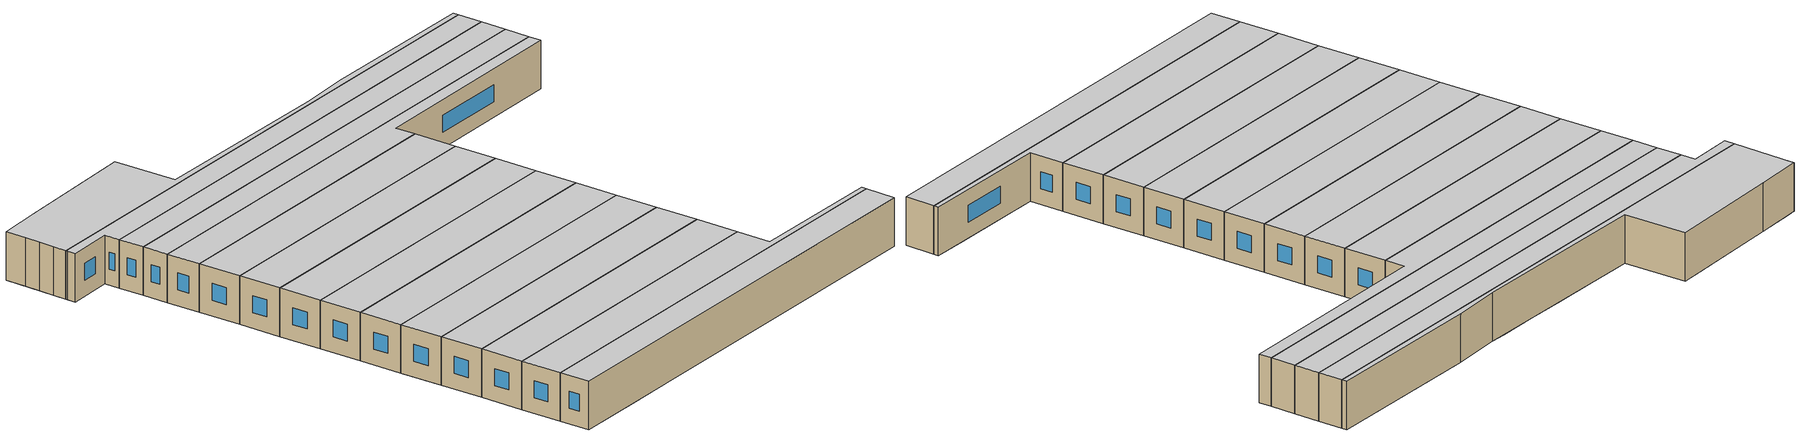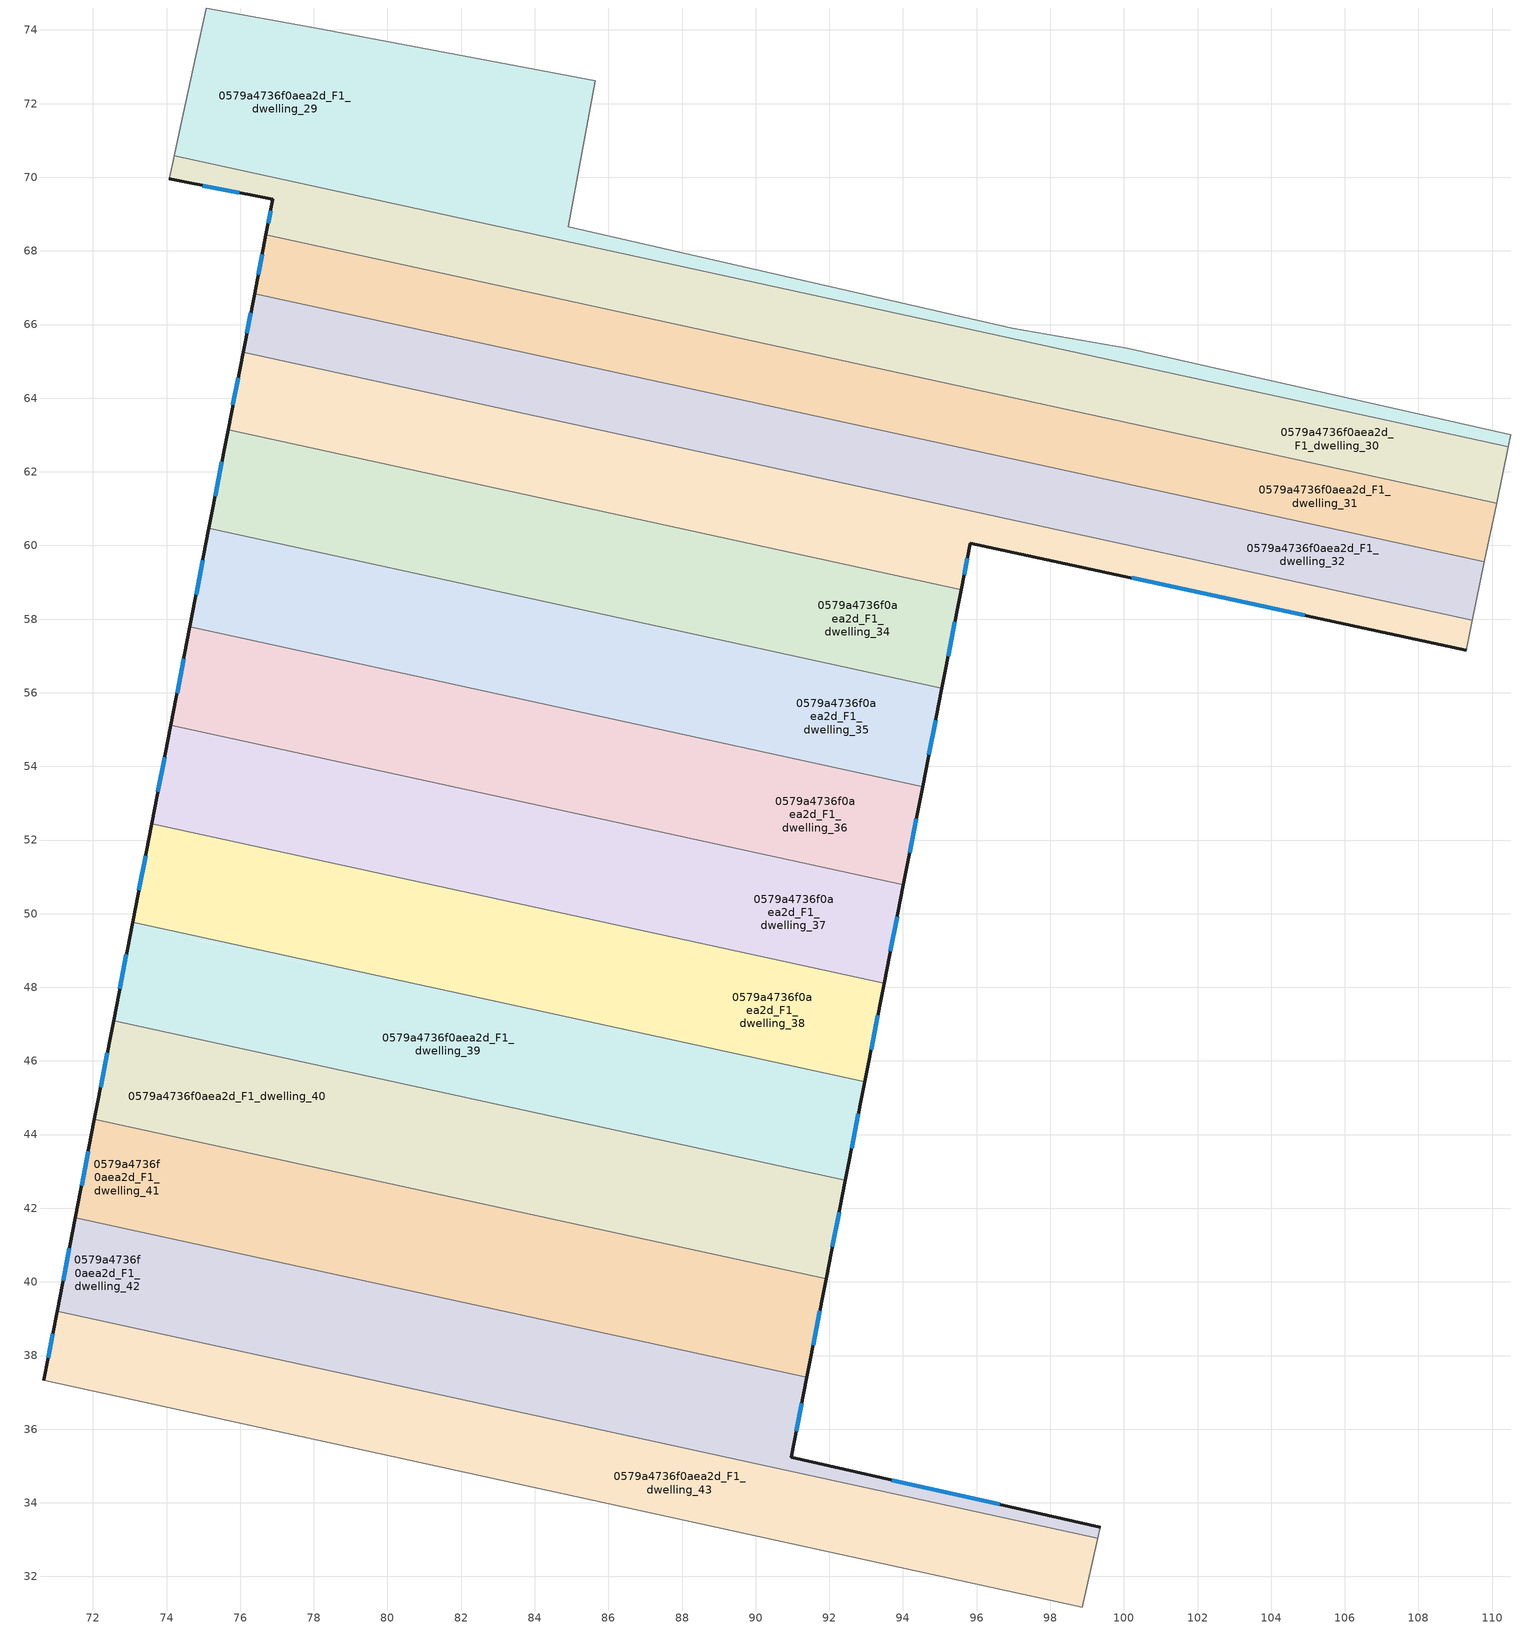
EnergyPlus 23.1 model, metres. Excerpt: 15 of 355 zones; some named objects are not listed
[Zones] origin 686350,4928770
0579a4736f0aea2d_F1_dwelling_29
 floor to 0579a4736f0aea2d_F0_dwelling_9 (EU_floor_Construction): 79.82,73.72 78.91,69.56 74.64,70.49 75.52,74.52 78.08,74.04 z3
 floor to 0579a4736f0aea2d_F0_dwelling_6 (EU_floor_Construction): 85.65,72.62 84.92,68.66 85.61,68.5 85.53,68.11 83.25,68.61 84.18,72.9 z3
 floor to 0579a4736f0aea2d_F0_dwelling_10 (EU_floor_Construction): 75.52,74.52 74.64,70.49 74.21,70.58 75.08,74.6 z3
 floor to 0579a4736f0aea2d_F0_dwelling_4 (EU_floor_Construction): 90.75,67.32 90.67,66.99 88.1,67.55 88.18,67.91 z3
 floor to 0579a4736f0aea2d_F0_dwelling_7 (EU_floor_Construction): 84.18,72.9 83.25,68.61 81.08,69.08 82,73.31 z3
 floor to 0579a4736f0aea2d_F0_dwelling_1 (EU_floor_Construction): 101.55,65.03 101.46,64.64 95.84,65.86 95.9,66.14 96.97,65.89 100.09,65.36 z3
 floor adiabatic (EU_floor_Construction): 82,73.31 81.08,69.08 78.91,69.56 79.82,73.72 z3
 floor to 0579a4736f0aea2d_F0_dwelling_0 (EU_floor_Construction): 110.51,63 110.44,62.68 101.46,64.64 101.55,65.03 z3
 floor to 0579a4736f0aea2d_F0_dwelling_5 (EU_floor_Construction): 88.18,67.91 88.1,67.55 85.53,68.11 85.61,68.5 z3
 floor to 0579a4736f0aea2d_F0_dwelling_3 (EU_floor_Construction): 93.32,66.73 93.25,66.43 90.67,66.99 90.75,67.32 z3
 floor to 0579a4736f0aea2d_F0_dwelling_2 (EU_floor_Construction): 95.9,66.14 95.84,65.86 93.25,66.43 93.32,66.73 z3
 wall adiabatic (EU_wall_Construction): 110.44,62.68 110.51,63 100.09,65.36 96.97,65.89 84.92,68.66 85.65,72.62 78.08,74.04 75.08,74.6 z3:6
 wall to 0579a4736f0aea2d_F1_dwelling_30 (EU_wall_Construction): 74.21,70.58 110.44,62.68 z3:6
 wall to 0579a4736f0aea2d_F1_dwelling_3 (EU_wall_Construction): 75.08,74.6 74.8,73.28 z3:6
 wall to 0579a4736f0aea2d_F1_dwelling_6 (EU_wall_Construction): 74.39,71.42 74.21,70.58 z3:6
 wall to 0579a4736f0aea2d_F1_dwelling_5 (EU_wall_Construction): 74.59,72.35 74.39,71.42 z3:6
 wall to 0579a4736f0aea2d_F1_dwelling_4 (EU_wall_Construction): 74.8,73.28 74.59,72.35 z3:6
 ceiling to 0579a4736f0aea2d_F2_dwelling_29 (EU_floor_Construction): 110.44,62.68 110.51,63 100.09,65.36 96.97,65.89 84.92,68.66 85.65,72.62 78.08,74.04 75.08,74.6 74.21,70.58 z6
0579a4736f0aea2d_F1_dwelling_30
 floor to 0579a4736f0aea2d_F0_dwelling_4 (EU_floor_Construction): 90.67,66.99 90.34,65.46 87.76,66.02 88.1,67.55 z3
 floor to 0579a4736f0aea2d_F0_dwelling_1 (EU_floor_Construction): 101.46,64.64 101.13,63.1 95.5,64.33 95.84,65.86 z3
 floor to 0579a4736f0aea2d_F0_dwelling_0 (EU_floor_Construction): 110.44,62.68 110.12,61.14 101.13,63.1 101.46,64.64 z3
 floor to 0579a4736f0aea2d_F0_dwelling_9 (EU_floor_Construction): 78.91,69.56 78.58,68.02 76.7,68.43 76.89,69.41 74.5,69.87 74.64,70.49 z3
 floor to 0579a4736f0aea2d_F0_dwelling_3 (EU_floor_Construction): 93.25,66.43 92.92,64.89 90.34,65.46 90.67,66.99 z3
 floor to 0579a4736f0aea2d_F0_dwelling_10 (EU_floor_Construction): 74.64,70.49 74.5,69.87 74.07,69.95 74.21,70.58 z3
 floor to 0579a4736f0aea2d_F0_dwelling_2 (EU_floor_Construction): 95.84,65.86 95.5,64.33 92.92,64.89 93.25,66.43 z3
 floor to 0579a4736f0aea2d_F0_dwelling_5 (EU_floor_Construction): 88.1,67.55 87.76,66.02 85.19,66.58 85.53,68.11 z3
 floor to 0579a4736f0aea2d_F0_dwelling_6 (EU_floor_Construction): 85.53,68.11 85.19,66.58 82.91,67.08 83.25,68.61 z3
 floor adiabatic (EU_floor_Construction): 83.25,68.61 82.91,67.08 78.58,68.02 78.91,69.56 z3
 wall outside (EU_wall_Construction): 74.07,69.95 76.89,69.41 76.7,68.43 z3:6
 wall adiabatic (EU_wall_Construction): 110.12,61.14 110.44,62.68 z3:6
 wall to 0579a4736f0aea2d_F1_dwelling_31 (EU_wall_Construction): 76.7,68.43 110.12,61.14 z3:6
 wall to 0579a4736f0aea2d_F1_dwelling_7 (EU_wall_Construction): 74.18,70.45 74.07,69.95 z3:6
 wall to 0579a4736f0aea2d_F1_dwelling_6 (EU_wall_Construction): 74.21,70.58 74.18,70.45 z3:6
 window (EU_Window_Construction): 74.99,69.78 75.97,69.58 / 76.82,69.09 76.76,68.75 z3.98:5.02
 ceiling to 0579a4736f0aea2d_F2_dwelling_30 (EU_floor_Construction): 110.12,61.14 110.44,62.68 74.21,70.58 74.07,69.95 76.89,69.41 76.7,68.43 z6
0579a4736f0aea2d_F1_dwelling_31
 floor to 0579a4736f0aea2d_F0_dwelling_1 (EU_floor_Construction): 101.13,63.1 100.78,61.52 95.16,62.75 95.5,64.33 z3
 floor to 0579a4736f0aea2d_F0_dwelling_0 (EU_floor_Construction): 110.12,61.14 109.79,59.55 100.78,61.52 101.13,63.1 z3
 floor to 0579a4736f0aea2d_F0_dwelling_2 (EU_floor_Construction): 95.5,64.33 95.16,62.75 92.57,63.31 92.92,64.89 z3
 floor to 0579a4736f0aea2d_F0_dwelling_3 (EU_floor_Construction): 92.92,64.89 92.57,63.31 89.99,63.87 90.34,65.46 z3
 floor to 0579a4736f0aea2d_F0_dwelling_5 (EU_floor_Construction): 87.76,66.02 87.42,64.43 84.85,65 85.19,66.58 z3
 floor to 0579a4736f0aea2d_F0_dwelling_9 (EU_floor_Construction): 78.58,68.02 78.23,66.44 76.39,66.84 76.7,68.43 z3
 floor to 0579a4736f0aea2d_F0_dwelling_6 (EU_floor_Construction): 85.19,66.58 84.85,65 82.57,65.49 82.91,67.08 z3
 floor to 0579a4736f0aea2d_F0_dwelling_4 (EU_floor_Construction): 90.34,65.46 89.99,63.87 87.42,64.43 87.76,66.02 z3
 floor to 0579a4736f0aea2d_F0_dwelling_8 (EU_floor_Construction): 80.75,67.55 80.4,65.97 78.23,66.44 78.58,68.02 z3
 floor to 0579a4736f0aea2d_F0_dwelling_7 (EU_floor_Construction): 82.91,67.08 82.57,65.49 80.4,65.97 80.75,67.55 z3
 wall outside (EU_wall_Construction): 76.7,68.43 76.39,66.84 z3:6
 wall adiabatic (EU_wall_Construction): 109.79,59.55 110.12,61.14 z3:6
 wall to 0579a4736f0aea2d_F1_dwelling_32 (EU_wall_Construction): 76.39,66.84 109.79,59.55 z3:6
 window (EU_Window_Construction): 76.6,67.92 76.49,67.36 z3.98:5.02
 ceiling to 0579a4736f0aea2d_F2_dwelling_31 (EU_floor_Construction): 109.79,59.55 110.12,61.14 76.7,68.43 76.39,66.84 z6
0579a4736f0aea2d_F1_dwelling_32
 floor to 0579a4736f0aea2d_F0_dwelling_0 (EU_floor_Construction): 109.79,59.55 109.46,57.97 100.44,59.94 100.78,61.52 z3
 floor to 0579a4736f0aea2d_F0_dwelling_1 (EU_floor_Construction): 100.78,61.52 100.44,59.94 94.81,61.16 95.16,62.75 z3
 floor to 0579a4736f0aea2d_F0_dwelling_5 (EU_floor_Construction): 87.42,64.43 87.07,62.85 84.5,63.41 84.85,65 z3
 floor to 0579a4736f0aea2d_F0_dwelling_6 (EU_floor_Construction): 84.85,65 84.5,63.41 82.22,63.91 82.57,65.49 z3
 floor to 0579a4736f0aea2d_F0_dwelling_4 (EU_floor_Construction): 89.99,63.87 89.65,62.29 87.07,62.85 87.42,64.43 z3
 floor to 0579a4736f0aea2d_F0_dwelling_9 (EU_floor_Construction): 78.23,66.44 77.89,64.85 76.08,65.25 76.39,66.84 z3
 floor adiabatic (EU_floor_Construction): 82.57,65.49 82.22,63.91 77.89,64.85 78.23,66.44 z3
 floor to 0579a4736f0aea2d_F0_dwelling_3 (EU_floor_Construction): 92.57,63.31 92.23,61.73 89.65,62.29 89.99,63.87 z3
 floor to 0579a4736f0aea2d_F0_dwelling_2 (EU_floor_Construction): 95.16,62.75 94.81,61.16 92.23,61.73 92.57,63.31 z3
 wall outside (EU_wall_Construction): 76.39,66.84 76.08,65.25 z3:6
 wall adiabatic (EU_wall_Construction): 109.46,57.97 109.79,59.55 z3:6
 wall to 0579a4736f0aea2d_F1_dwelling_33 (EU_wall_Construction): 76.08,65.25 109.46,57.97 z3:6
 window (EU_Window_Construction): 76.29,66.32 76.18,65.77 z3.98:5.02
 ceiling to 0579a4736f0aea2d_F2_dwelling_32 (EU_floor_Construction): 109.46,57.97 109.79,59.55 76.39,66.84 76.08,65.25 z6
0579a4736f0aea2d_F1_dwelling_33
 floor to 0579a4736f0aea2d_F0_dwelling_5 (EU_floor_Construction): 87.07,62.85 86.61,60.75 84.04,61.31 84.5,63.41 z3
 floor to 0579a4736f0aea2d_F0_dwelling_8 (EU_floor_Construction): 80.06,64.38 79.6,62.28 77.43,62.75 77.89,64.85 z3
 floor to 0579a4736f0aea2d_F0_dwelling_6 (EU_floor_Construction): 84.5,63.41 84.04,61.31 81.76,61.81 82.22,63.91 z3
 floor to 0579a4736f0aea2d_F0_dwelling_9 (EU_floor_Construction): 77.89,64.85 77.43,62.75 75.67,63.14 76.08,65.25 z3
 floor to 0579a4736f0aea2d_F0_dwelling_4 (EU_floor_Construction): 89.65,62.29 89.19,60.19 86.61,60.75 87.07,62.85 z3
 floor to 0579a4736f0aea2d_F0_dwelling_1 (EU_floor_Construction): 100.44,59.94 100.26,59.11 95.83,60.07 95.58,58.79 94.35,59.06 94.81,61.16 z3
 floor adiabatic (EU_floor_Construction): 109.46,57.97 109.3,57.16 100.26,59.11 100.44,59.94 z3; 82.22,63.91 81.76,61.81 79.6,62.28 80.06,64.38 z3
 floor to 0579a4736f0aea2d_F0_dwelling_3 (EU_floor_Construction): 92.23,61.73 91.77,59.62 89.19,60.19 89.65,62.29 z3
 floor to 0579a4736f0aea2d_F0_dwelling_2 (EU_floor_Construction): 94.81,61.16 94.35,59.06 91.77,59.62 92.23,61.73 z3
 wall outside (EU_wall_Construction): 76.08,65.25 75.67,63.14 / 95.58,58.79 95.83,60.07 109.3,57.16 z3:6
 wall to 0579a4736f0aea2d_F1_dwelling_34 (EU_wall_Construction): 75.67,63.14 95.58,58.79 z3:6
 wall adiabatic (EU_wall_Construction): 109.3,57.16 109.46,57.97 z3:6
 window (EU_Window_Construction): 75.95,64.56 75.8,63.82 / 100.21,59.12 104.92,58.1 / 95.66,59.21 95.75,59.65 z3.98:5.02
 ceiling to 0579a4736f0aea2d_F2_dwelling_33 (EU_floor_Construction): 109.3,57.16 109.46,57.97 76.08,65.25 75.67,63.14 95.58,58.79 95.83,60.07 z6
0579a4736f0aea2d_F1_dwelling_34
 floor adiabatic (EU_floor_Construction): 84.04,61.31 83.46,58.65 81.18,59.15 81.76,61.81 z3
 floor to 0579a4736f0aea2d_F0_dwelling_9 (EU_floor_Construction): 77.43,62.75 76.85,60.09 75.15,60.46 75.67,63.14 z3
 floor to 0579a4736f0aea2d_F0_dwelling_2 (EU_floor_Construction): 94.35,59.06 93.77,56.4 91.19,56.97 91.77,59.62 z3
 floor to 0579a4736f0aea2d_F0_dwelling_8 (EU_floor_Construction): 79.6,62.28 79.02,59.62 76.85,60.09 77.43,62.75 z3
 floor to 0579a4736f0aea2d_F0_dwelling_5 (EU_floor_Construction): 86.61,60.75 86.03,58.09 83.46,58.65 84.04,61.31 z3
 floor to 0579a4736f0aea2d_F0_dwelling_1 (EU_floor_Construction): 95.58,58.79 95.05,56.12 93.77,56.4 94.35,59.06 z3
 floor to 0579a4736f0aea2d_F0_dwelling_7 (EU_floor_Construction): 81.76,61.81 81.18,59.15 79.02,59.62 79.6,62.28 z3
 floor to 0579a4736f0aea2d_F0_dwelling_4 (EU_floor_Construction): 89.19,60.19 88.61,57.53 86.03,58.09 86.61,60.75 z3
 floor to 0579a4736f0aea2d_F0_dwelling_3 (EU_floor_Construction): 91.77,59.62 91.19,56.97 88.61,57.53 89.19,60.19 z3
 wall outside (EU_wall_Construction): 95.05,56.12 95.58,58.79 / 75.67,63.14 75.15,60.46 z3:6
 wall to 0579a4736f0aea2d_F1_dwelling_35 (EU_wall_Construction): 75.15,60.46 95.05,56.12 z3:6
 window (EU_Window_Construction): 95.22,56.99 95.41,57.93 / 75.5,62.27 75.32,61.33 z3.98:5.02
 ceiling to 0579a4736f0aea2d_F2_dwelling_34 (EU_floor_Construction): 95.05,56.12 95.58,58.79 75.67,63.14 75.15,60.46 z6
0579a4736f0aea2d_F1_dwelling_35
 floor to 0579a4736f0aea2d_F0_dwelling_8 (EU_floor_Construction): 79.02,59.62 78.44,56.96 76.27,57.44 76.85,60.09 z3
 floor to 0579a4736f0aea2d_F0_dwelling_5 (EU_floor_Construction): 86.03,58.09 85.45,55.43 82.88,55.99 83.46,58.65 z3
 floor to 0579a4736f0aea2d_F0_dwelling_9 (EU_floor_Construction): 76.85,60.09 76.27,57.44 74.63,57.79 75.15,60.46 z3
 floor to 0579a4736f0aea2d_F0_dwelling_4 (EU_floor_Construction): 88.61,57.53 88.03,54.87 85.45,55.43 86.03,58.09 z3
 floor to 0579a4736f0aea2d_F0_dwelling_7 (EU_floor_Construction): 81.18,59.15 80.6,56.49 78.44,56.96 79.02,59.62 z3
 floor to 0579a4736f0aea2d_F0_dwelling_3 (EU_floor_Construction): 91.19,56.97 90.61,54.31 88.03,54.87 88.61,57.53 z3
 floor to 0579a4736f0aea2d_F0_dwelling_6 (EU_floor_Construction): 83.46,58.65 82.88,55.99 80.6,56.49 81.18,59.15 z3
 floor to 0579a4736f0aea2d_F0_dwelling_2 (EU_floor_Construction): 93.77,56.4 93.19,53.74 90.61,54.31 91.19,56.97 z3
 floor to 0579a4736f0aea2d_F0_dwelling_1 (EU_floor_Construction): 95.05,56.12 94.53,53.45 93.19,53.74 93.77,56.4 z3
 wall outside (EU_wall_Construction): 94.53,53.45 95.05,56.12 / 75.15,60.46 74.63,57.79 z3:6
 wall to 0579a4736f0aea2d_F1_dwelling_36 (EU_wall_Construction): 74.63,57.79 94.53,53.45 z3:6
 window (EU_Window_Construction): 94.7,54.32 94.88,55.25 / 74.98,59.6 74.8,58.66 z3.98:5.02
 ceiling to 0579a4736f0aea2d_F2_dwelling_35 (EU_floor_Construction): 94.53,53.45 95.05,56.12 75.15,60.46 74.63,57.79 z6
0579a4736f0aea2d_F1_dwelling_36
 floor to 0579a4736f0aea2d_F0_dwelling_7 (EU_floor_Construction): 80.6,56.49 80.02,53.83 77.86,54.3 78.44,56.96 z3
 floor to 0579a4736f0aea2d_F0_dwelling_4 (EU_floor_Construction): 88.03,54.87 87.45,52.21 84.87,52.77 85.45,55.43 z3
 floor to 0579a4736f0aea2d_F0_dwelling_8 (EU_floor_Construction): 78.44,56.96 77.86,54.3 75.69,54.78 76.27,57.44 z3
 floor to 0579a4736f0aea2d_F0_dwelling_5 (EU_floor_Construction): 85.45,55.43 84.87,52.77 82.3,53.33 82.88,55.99 z3
 floor to 0579a4736f0aea2d_F0_dwelling_9 (EU_floor_Construction): 76.27,57.44 75.69,54.78 74.12,55.12 74.63,57.79 z3
 floor to 0579a4736f0aea2d_F0_dwelling_2 (EU_floor_Construction): 93.19,53.74 92.61,51.08 90.03,51.65 90.61,54.31 z3
 floor adiabatic (EU_floor_Construction): 94.53,53.45 94.01,50.78 92.61,51.08 93.19,53.74 z3
 floor to 0579a4736f0aea2d_F0_dwelling_3 (EU_floor_Construction): 90.61,54.31 90.03,51.65 87.45,52.21 88.03,54.87 z3
 floor to 0579a4736f0aea2d_F0_dwelling_6 (EU_floor_Construction): 82.88,55.99 82.3,53.33 80.02,53.83 80.6,56.49 z3
 wall outside (EU_wall_Construction): 94.01,50.78 94.53,53.45 / 74.63,57.79 74.12,55.12 z3:6
 wall to 0579a4736f0aea2d_F1_dwelling_37 (EU_wall_Construction): 74.12,55.12 94.01,50.78 z3:6
 window (EU_Window_Construction): 94.18,51.65 94.36,52.58 / 74.47,56.92 74.28,55.99 z3.98:5.02
 ceiling to 0579a4736f0aea2d_F2_dwelling_36 (EU_floor_Construction): 94.01,50.78 94.53,53.45 74.63,57.79 74.12,55.12 z6
0579a4736f0aea2d_F1_dwelling_37
 floor to 0579a4736f0aea2d_F0_dwelling_2 (EU_floor_Construction): 92.61,51.08 92.03,48.42 89.45,48.99 90.03,51.65 z3
 floor to 0579a4736f0aea2d_F0_dwelling_3 (EU_floor_Construction): 90.03,51.65 89.45,48.99 86.87,49.55 87.45,52.21 z3
 floor to 0579a4736f0aea2d_F0_dwelling_7 (EU_floor_Construction): 80.02,53.83 79.44,51.17 77.28,51.64 77.86,54.3 z3
 floor to 0579a4736f0aea2d_F0_dwelling_1 (EU_floor_Construction): 94.01,50.78 93.48,48.11 92.03,48.42 92.61,51.08 z3
 floor to 0579a4736f0aea2d_F0_dwelling_4 (EU_floor_Construction): 87.45,52.21 86.87,49.55 84.29,50.11 84.87,52.77 z3
 floor to 0579a4736f0aea2d_F0_dwelling_8 (EU_floor_Construction): 77.86,54.3 77.28,51.64 75.11,52.12 75.69,54.78 z3
 floor to 0579a4736f0aea2d_F0_dwelling_5 (EU_floor_Construction): 84.87,52.77 84.29,50.11 81.72,50.67 82.3,53.33 z3
 floor to 0579a4736f0aea2d_F0_dwelling_9 (EU_floor_Construction): 75.69,54.78 75.11,52.12 73.6,52.44 74.12,55.12 z3
 floor to 0579a4736f0aea2d_F0_dwelling_6 (EU_floor_Construction): 82.3,53.33 81.72,50.67 79.44,51.17 80.02,53.83 z3
 wall outside (EU_wall_Construction): 93.48,48.11 94.01,50.78 / 74.12,55.12 73.6,52.45 z3:6
 wall to 0579a4736f0aea2d_F1_dwelling_38 (EU_wall_Construction): 73.6,52.45 93.48,48.11 z3:6
 window (EU_Window_Construction): 93.66,48.98 93.84,49.91 / 73.95,54.25 73.77,53.31 z3.98:5.02
 ceiling to 0579a4736f0aea2d_F2_dwelling_37 (EU_floor_Construction): 93.48,48.11 94.01,50.78 74.12,55.12 73.6,52.45 z6
0579a4736f0aea2d_F1_dwelling_38
 floor to 0579a4736f0aea2d_F0_dwelling_3 (EU_floor_Construction): 89.45,48.99 88.87,46.33 86.29,46.89 86.87,49.55 z3
 floor to 0579a4736f0aea2d_F0_dwelling_2 (EU_floor_Construction): 92.03,48.42 91.45,45.76 88.87,46.33 89.45,48.99 z3
 floor to 0579a4736f0aea2d_F0_dwelling_6 (EU_floor_Construction): 81.72,50.67 81.14,48.01 78.86,48.51 79.44,51.17 z3
 floor to 0579a4736f0aea2d_F0_dwelling_7 (EU_floor_Construction): 79.44,51.17 78.86,48.51 76.7,48.98 77.28,51.64 z3
 floor to 0579a4736f0aea2d_F0_dwelling_5 (EU_floor_Construction): 84.29,50.11 83.71,47.45 81.14,48.01 81.72,50.67 z3
 floor to 0579a4736f0aea2d_F0_dwelling_1 (EU_floor_Construction): 93.48,48.11 92.96,45.43 91.45,45.76 92.03,48.42 z3
 floor to 0579a4736f0aea2d_F0_dwelling_9 (EU_floor_Construction): 75.11,52.12 74.53,49.45 73.08,49.77 73.6,52.44 z3
 floor to 0579a4736f0aea2d_F0_dwelling_4 (EU_floor_Construction): 86.87,49.55 86.29,46.89 83.71,47.45 84.29,50.11 z3
 floor to 0579a4736f0aea2d_F0_dwelling_8 (EU_floor_Construction): 77.28,51.64 76.7,48.98 74.53,49.45 75.11,52.12 z3
 wall outside (EU_wall_Construction): 92.96,45.43 93.48,48.11 / 73.6,52.45 73.08,49.77 z3:6
 wall to 0579a4736f0aea2d_F1_dwelling_39 (EU_wall_Construction): 73.08,49.77 92.96,45.43 z3:6
 window (EU_Window_Construction): 93.13,46.3 93.31,47.24 / 73.43,51.58 73.25,50.64 z3.98:5.02
 ceiling to 0579a4736f0aea2d_F2_dwelling_38 (EU_floor_Construction): 92.96,45.43 93.48,48.11 73.6,52.45 73.08,49.77 z6
0579a4736f0aea2d_F1_dwelling_39
 floor to 0579a4736f0aea2d_F0_dwelling_25 (EU_floor_Construction): 88.29,46.35 87.73,43.79 85.61,44.25 86.17,46.81 z3
 floor to 0579a4736f0aea2d_F0_dwelling_24 (EU_floor_Construction): 90.41,45.88 89.85,43.32 87.73,43.79 88.29,46.35 z3
 floor to 0579a4736f0aea2d_F0_dwelling_29 (EU_floor_Construction): 79.81,48.2 79.25,45.64 77.13,46.1 77.69,48.66 z3
 floor to 0579a4736f0aea2d_F0_dwelling_3 (EU_floor_Construction): 88.87,46.33 88.85,46.23 86.27,46.79 86.29,46.89 z3
 floor to 0579a4736f0aea2d_F0_dwelling_2 (EU_floor_Construction): 91.45,45.76 91.43,45.66 88.85,46.23 88.87,46.33 z3
 floor to 0579a4736f0aea2d_F0_dwelling_23 (EU_floor_Construction): 92.53,45.42 91.97,42.86 89.85,43.32 90.41,45.88 z3
 floor to 0579a4736f0aea2d_F0_dwelling_31 (EU_floor_Construction): 75.52,49.13 74.96,46.57 72.56,47.09 73.06,49.67 73.44,49.59 z3
 floor to 0579a4736f0aea2d_F0_dwelling_6 (EU_floor_Construction): 81.14,48.01 81.12,47.91 78.84,48.41 78.86,48.51 z3
 floor to 0579a4736f0aea2d_F0_dwelling_1 (EU_floor_Construction): 92.96,45.43 92.94,45.33 91.43,45.66 91.45,45.76 z3
 floor to 0579a4736f0aea2d_F0_dwelling_7 (EU_floor_Construction): 78.86,48.51 78.84,48.41 76.68,48.88 76.7,48.98 z3
 floor to 0579a4736f0aea2d_F0_dwelling_22 (EU_floor_Construction): 92.94,45.33 92.44,42.76 91.97,42.86 92.53,45.42 z3
 floor to 0579a4736f0aea2d_F0_dwelling_26 (EU_floor_Construction): 86.17,46.81 85.61,44.25 83.49,44.71 84.05,47.27 z3
 floor to 0579a4736f0aea2d_F0_dwelling_9 (EU_floor_Construction): 74.53,49.45 74.51,49.35 73.44,49.59 73.06,49.67 73.08,49.77 z3
 floor to 0579a4736f0aea2d_F0_dwelling_5 (EU_floor_Construction): 83.71,47.45 83.69,47.35 81.12,47.91 81.14,48.01 z3
 floor to 0579a4736f0aea2d_F0_dwelling_8 (EU_floor_Construction): 76.7,48.98 76.68,48.88 74.51,49.35 74.53,49.45 z3
 floor to 0579a4736f0aea2d_F0_dwelling_30 (EU_floor_Construction): 77.69,48.66 77.13,46.1 74.96,46.57 75.52,49.13 75.56,49.12 z3
 floor to 0579a4736f0aea2d_F0_dwelling_4 (EU_floor_Construction): 86.29,46.89 86.27,46.79 83.69,47.35 83.71,47.45 z3
 floor adiabatic (EU_floor_Construction): 86.27,46.79 84.05,47.27 83.49,44.71 79.25,45.64 79.81,48.2 z3
 wall outside (EU_wall_Construction): 92.44,42.76 92.96,45.43 / 73.08,49.77 72.56,47.09 z3:6
 wall to 0579a4736f0aea2d_F1_dwelling_40 (EU_wall_Construction): 72.56,47.09 92.44,42.76 z3:6
 window (EU_Window_Construction): 92.61,43.63 92.79,44.56 / 72.91,48.9 72.73,47.97 z3.98:5.02
 ceiling to 0579a4736f0aea2d_F2_dwelling_39 (EU_floor_Construction): 92.44,42.76 92.96,45.43 73.08,49.77 72.56,47.09 z6
0579a4736f0aea2d_F1_dwelling_40
 floor to 0579a4736f0aea2d_F0_dwelling_24 (EU_floor_Construction): 89.85,43.32 89.27,40.66 87.15,41.12 87.73,43.79 z3
 floor to 0579a4736f0aea2d_F0_dwelling_23 (EU_floor_Construction): 91.97,42.86 91.39,40.2 89.27,40.66 89.85,43.32 z3
 floor to 0579a4736f0aea2d_F0_dwelling_27 (EU_floor_Construction): 83.49,44.71 82.91,42.05 80.79,42.51 81.37,45.17 z3
 floor to 0579a4736f0aea2d_F0_dwelling_22 (EU_floor_Construction): 92.44,42.76 91.92,40.08 91.39,40.2 91.97,42.86 z3
 floor to 0579a4736f0aea2d_F0_dwelling_26 (EU_floor_Construction): 85.61,44.25 85.03,41.59 82.91,42.05 83.49,44.71 z3
 floor to 0579a4736f0aea2d_F0_dwelling_28 (EU_floor_Construction): 81.37,45.17 80.79,42.51 78.67,42.97 79.25,45.64 z3
 floor adiabatic (EU_floor_Construction): 79.25,45.64 78.67,42.97 72.04,44.42 72.56,47.09 z3
 floor to 0579a4736f0aea2d_F0_dwelling_25 (EU_floor_Construction): 87.73,43.79 87.15,41.12 85.03,41.59 85.61,44.25 z3
 wall outside (EU_wall_Construction): 91.92,40.08 92.44,42.76 / 72.56,47.09 72.04,44.42 z3:6
 wall to 0579a4736f0aea2d_F1_dwelling_41 (EU_wall_Construction): 72.04,44.42 91.92,40.08 z3:6
 window (EU_Window_Construction): 92.09,40.95 92.27,41.89 / 72.39,46.23 72.21,45.29 z3.98:5.02
 ceiling to 0579a4736f0aea2d_F2_dwelling_40 (EU_floor_Construction): 91.92,40.08 92.44,42.76 72.56,47.09 72.04,44.42 z6
0579a4736f0aea2d_F1_dwelling_41
 floor to 0579a4736f0aea2d_F0_dwelling_23 (EU_floor_Construction): 91.39,40.2 90.81,37.54 88.69,38 89.27,40.66 z3
 floor to 0579a4736f0aea2d_F0_dwelling_31 (EU_floor_Construction): 74.38,43.91 73.8,41.25 71.52,41.74 72.04,44.42 z3
 floor to 0579a4736f0aea2d_F0_dwelling_26 (EU_floor_Construction): 85.03,41.59 84.45,38.92 82.33,39.39 82.91,42.05 z3
 floor to 0579a4736f0aea2d_F0_dwelling_28 (EU_floor_Construction): 80.79,42.51 80.21,39.85 78.09,40.31 78.67,42.97 z3
 floor to 0579a4736f0aea2d_F0_dwelling_25 (EU_floor_Construction): 87.15,41.12 86.57,38.46 84.45,38.92 85.03,41.59 z3
 floor to 0579a4736f0aea2d_F0_dwelling_30 (EU_floor_Construction): 76.55,43.44 75.96,40.77 73.8,41.25 74.38,43.91 z3
 floor to 0579a4736f0aea2d_F0_dwelling_22 (EU_floor_Construction): 91.92,40.08 91.39,37.41 90.81,37.54 91.39,40.2 z3
 floor to 0579a4736f0aea2d_F0_dwelling_24 (EU_floor_Construction): 89.27,40.66 88.69,38 86.57,38.46 87.15,41.12 z3
 floor to 0579a4736f0aea2d_F0_dwelling_29 (EU_floor_Construction): 78.67,42.97 78.09,40.31 75.96,40.77 76.55,43.44 z3
 floor to 0579a4736f0aea2d_F0_dwelling_27 (EU_floor_Construction): 82.91,42.05 82.33,39.39 80.21,39.85 80.79,42.51 z3
 wall outside (EU_wall_Construction): 91.39,37.41 91.92,40.08 / 72.04,44.42 71.52,41.74 z3:6
 wall to 0579a4736f0aea2d_F1_dwelling_42 (EU_wall_Construction): 71.52,41.74 91.39,37.41 z3:6
 window (EU_Window_Construction): 91.56,38.28 91.74,39.21 / 71.87,43.55 71.69,42.61 z3.98:5.02
 ceiling to 0579a4736f0aea2d_F2_dwelling_41 (EU_floor_Construction): 91.39,37.41 91.92,40.08 72.04,44.42 71.52,41.74 z6
0579a4736f0aea2d_F1_dwelling_42
 floor to 0579a4736f0aea2d_F0_dwelling_26 (EU_floor_Construction): 84.45,38.92 83.9,36.4 81.78,36.86 82.33,39.39 z3
 floor to 0579a4736f0aea2d_F0_dwelling_21 (EU_floor_Construction): 97.09,33.85 97.03,33.54 93.47,34.31 93.54,34.65 z3
 floor to 0579a4736f0aea2d_F0_dwelling_28 (EU_floor_Construction): 80.21,39.85 79.66,37.32 77.53,37.79 78.09,40.31 z3
 floor to 0579a4736f0aea2d_F0_dwelling_25 (EU_floor_Construction): 86.57,38.46 86.02,35.94 83.9,36.4 84.45,38.92 z3
 floor to 0579a4736f0aea2d_F0_dwelling_30 (EU_floor_Construction): 75.96,40.77 75.41,38.25 73.24,38.72 73.8,41.25 z3
 floor to 0579a4736f0aea2d_F0_dwelling_20 (EU_floor_Construction): 99.36,33.34 99.29,33.04 97.03,33.54 97.09,33.85 z3
 floor to 0579a4736f0aea2d_F0_dwelling_22 (EU_floor_Construction): 91.39,37.41 90.97,35.24 93.54,34.65 93.47,34.31 90.26,35.01 90.81,37.54 z3
 floor to 0579a4736f0aea2d_F0_dwelling_29 (EU_floor_Construction): 78.09,40.31 77.53,37.79 75.41,38.25 75.96,40.77 z3
 floor to 0579a4736f0aea2d_F0_dwelling_27 (EU_floor_Construction): 82.33,39.39 81.78,36.86 79.66,37.32 80.21,39.85 z3
 floor to 0579a4736f0aea2d_F0_dwelling_24 (EU_floor_Construction): 88.69,38 88.14,35.47 86.02,35.94 86.57,38.46 z3
 floor to 0579a4736f0aea2d_F0_dwelling_31 (EU_floor_Construction): 73.8,41.25 73.24,38.72 71.03,39.21 71.52,41.74 z3
 floor to 0579a4736f0aea2d_F0_dwelling_23 (EU_floor_Construction): 90.81,37.54 90.26,35.01 88.14,35.47 88.69,38 z3
 wall outside (EU_wall_Construction): 71.52,41.74 71.03,39.21 / 99.36,33.34 90.97,35.24 91.39,37.41 z3:6
 wall adiabatic (EU_wall_Construction): 99.29,33.04 99.36,33.34 z3:6
 wall to 0579a4736f0aea2d_F1_dwelling_43 (EU_wall_Construction): 71.03,39.21 99.29,33.04 z3:6
 window (EU_Window_Construction): 71.36,40.92 71.19,40.03 / 91.1,35.94 91.25,36.7 / 96.63,33.95 93.69,34.62 z3.98:5.02
 ceiling to 0579a4736f0aea2d_F2_dwelling_42 (EU_floor_Construction): 99.29,33.04 99.36,33.34 90.97,35.24 91.39,37.41 71.52,41.74 71.03,39.21 z6
0579a4736f0aea2d_F1_dwelling_43
 floor to 0579a4736f0aea2d_F0_dwelling_21 (EU_floor_Construction): 97.03,33.54 96.62,31.66 93.06,32.44 93.47,34.31 z3
 floor to 0579a4736f0aea2d_F0_dwelling_22 (EU_floor_Construction): 93.47,34.31 93.06,32.44 89.85,33.14 90.26,35.01 z3
 floor to 0579a4736f0aea2d_F0_dwelling_20 (EU_floor_Construction): 99.29,33.04 98.87,31.17 96.62,31.66 97.03,33.54 z3
 floor to 0579a4736f0aea2d_F0_dwelling_26 (EU_floor_Construction): 83.9,36.4 83.49,34.52 81.37,34.99 81.78,36.86 z3
 floor to 0579a4736f0aea2d_F0_dwelling_28 (EU_floor_Construction): 79.66,37.32 79.25,35.45 77.13,35.91 77.53,37.79 z3
 floor to 0579a4736f0aea2d_F0_dwelling_31 (EU_floor_Construction): 73.24,38.72 72.84,36.85 70.67,37.32 71.03,39.21 z3
 floor to 0579a4736f0aea2d_F0_dwelling_30 (EU_floor_Construction): 75.41,38.25 75.01,36.38 72.84,36.85 73.24,38.72 z3
 floor to 0579a4736f0aea2d_F0_dwelling_25 (EU_floor_Construction): 86.02,35.94 85.61,34.06 83.49,34.52 83.9,36.4 z3
 floor adiabatic (EU_floor_Construction): 90.26,35.01 89.85,33.14 85.61,34.06 86.02,35.94 z3
 floor to 0579a4736f0aea2d_F0_dwelling_29 (EU_floor_Construction): 77.53,37.79 77.13,35.91 75.01,36.38 75.41,38.25 z3
 floor to 0579a4736f0aea2d_F0_dwelling_27 (EU_floor_Construction): 81.78,36.86 81.37,34.99 79.25,35.45 79.66,37.32 z3
 wall outside (EU_wall_Construction): 71.03,39.21 70.67,37.32 z3:6
 wall adiabatic (EU_wall_Construction): 98.87,31.17 99.29,33.04 z3:6
 wall to 0579a4736f0aea2d_F1_dwelling_44 (EU_wall_Construction): 70.67,37.32 98.87,31.17 z3:6
 window (EU_Window_Construction): 70.91,38.59 70.78,37.93 z3.98:5.02
 ceiling to 0579a4736f0aea2d_F2_dwelling_43 (EU_floor_Construction): 98.87,31.17 99.29,33.04 71.03,39.21 70.67,37.32 z6
[Building]
EU S2 Campaign: North Axis=0; Terrain=City; Solar Distribution=FullExterior
[Site:Location]
Bologna: Latitude=44.5; Longitude=11.25; Time Zone=1; Elevation=37
[SizingPeriod:WeatherFileDays]
AnnualSizingPeriod: Begin Month=1; Begin Day of Month=1; End Month=12; End Day of Month=31; Day of Week for Start Day=Monday; Use Weather File Daylight Saving Period=No; Use Weather File Rain and Snow Indicators=No
[MATERIAL]
EU_InternalMass_Material: Roughness=MediumRough; Thickness=0.1; Conductivity=1; Density=1800; Specific Heat=900; Thermal Absorptance=0.9; Solar Absorptance=0.7; Visible Absorptance=0.7
[MATERIAL:NOMASS] Roughness=MediumRough; Thermal Absorptance=0.9; Solar Absorptance=0.7; Visible Absorptance=0.7
Name | Thermal Resistance
EU_wall_NoMass | 0.905828
EU_floor_NoMass | 0.67114
[WINDOWMATERIAL:SIMPLEGLAZINGSYSTEM]
EU_Window_SimpleGlazing: UFactor=4.52486; Solar Heat Gain Coefficient=0.85; Visible Transmittance=0.85
[CONSTRUCTION]
EU_wall_Construction: EU_wall_NoMass
EU_floor_Construction: EU_floor_NoMass
EU_Window_Construction: EU_Window_SimpleGlazing
EU_InternalMass_Construction: EU_InternalMass_Material
[ZONE] Type=1; Multiplier=1; Ceiling Height=autocalculate; Floor Area=autocalculate; Part of Total Floor Area=Yes
Name | Volume
0579a4736f0aea2d_F1_dwelling_29 | 166.238
0579a4736f0aea2d_F1_dwelling_30 | 166.34
0579a4736f0aea2d_F1_dwelling_31 | 166.347
0579a4736f0aea2d_F1_dwelling_32 | 166.297
0579a4736f0aea2d_F1_dwelling_33 | 166.296
0579a4736f0aea2d_F1_dwelling_34 | 166.304
0579a4736f0aea2d_F1_dwelling_35 | 166.26
0579a4736f0aea2d_F1_dwelling_36 | 166.288
0579a4736f0aea2d_F1_dwelling_37 | 166.32
0579a4736f0aea2d_F1_dwelling_38 | 166.264
0579a4736f0aea2d_F1_dwelling_39 | 166.355
0579a4736f0aea2d_F1_dwelling_40 | 166.252
0579a4736f0aea2d_F1_dwelling_41 | 166.339
0579a4736f0aea2d_F1_dwelling_42 | 166.25
0579a4736f0aea2d_F1_dwelling_43 | 166.301
[INTERNALMASS] Construction=EU_InternalMass_Construction
Name | Zone or ZoneList | Surface Area
0579a4736f0aea2d_F1_dwelling_29_EU_InternalMass | 0579a4736f0aea2d_F1_dwelling_29 | 55.4126
0579a4736f0aea2d_F1_dwelling_30_EU_InternalMass | 0579a4736f0aea2d_F1_dwelling_30 | 55.4463
0579a4736f0aea2d_F1_dwelling_31_EU_InternalMass | 0579a4736f0aea2d_F1_dwelling_31 | 55.449
0579a4736f0aea2d_F1_dwelling_32_EU_InternalMass | 0579a4736f0aea2d_F1_dwelling_32 | 55.4325
0579a4736f0aea2d_F1_dwelling_33_EU_InternalMass | 0579a4736f0aea2d_F1_dwelling_33 | 55.4317
0579a4736f0aea2d_F1_dwelling_34_EU_InternalMass | 0579a4736f0aea2d_F1_dwelling_34 | 55.4346
0579a4736f0aea2d_F1_dwelling_35_EU_InternalMass | 0579a4736f0aea2d_F1_dwelling_35 | 55.4199
0579a4736f0aea2d_F1_dwelling_36_EU_InternalMass | 0579a4736f0aea2d_F1_dwelling_36 | 55.4294
0579a4736f0aea2d_F1_dwelling_37_EU_InternalMass | 0579a4736f0aea2d_F1_dwelling_37 | 55.4398
0579a4736f0aea2d_F1_dwelling_38_EU_InternalMass | 0579a4736f0aea2d_F1_dwelling_38 | 55.4216
0579a4736f0aea2d_F1_dwelling_39_EU_InternalMass | 0579a4736f0aea2d_F1_dwelling_39 | 55.4518
0579a4736f0aea2d_F1_dwelling_40_EU_InternalMass | 0579a4736f0aea2d_F1_dwelling_40 | 55.4172
0579a4736f0aea2d_F1_dwelling_41_EU_InternalMass | 0579a4736f0aea2d_F1_dwelling_41 | 55.4465
0579a4736f0aea2d_F1_dwelling_42_EU_InternalMass | 0579a4736f0aea2d_F1_dwelling_42 | 55.4168
0579a4736f0aea2d_F1_dwelling_43_EU_InternalMass | 0579a4736f0aea2d_F1_dwelling_43 | 55.4334
[OTHEREQUIPMENT] Fuel Type=Electricity; Design Level Calculation Method=Watts/Area; Power per Zone Floor Area=1; Fraction Latent=0; Fraction Radiant=0; Fraction Lost=0; Carbon Dioxide Generation Rate=0; EndUse Subcategory=EU_Step8_InternalGains
Name | Zone or ZoneList or Space or SpaceList | Schedule
EU_Step8_InternalGain_0579a4736f0aea2d_F1_dwelling_29_f000 | 0579a4736f0aea2d_F1_dwelling_29 | EU_Step8_GainSchedule_0579a4736f0aea2d_F1_dwelling_29_f000
EU_Step8_InternalGain_0579a4736f0aea2d_F1_dwelling_30_f000 | 0579a4736f0aea2d_F1_dwelling_30 | EU_Step8_GainSchedule_0579a4736f0aea2d_F1_dwelling_30_f000
EU_Step8_InternalGain_0579a4736f0aea2d_F1_dwelling_31_f000 | 0579a4736f0aea2d_F1_dwelling_31 | EU_Step8_GainSchedule_0579a4736f0aea2d_F1_dwelling_31_f000
EU_Step8_InternalGain_0579a4736f0aea2d_F1_dwelling_32_f000 | 0579a4736f0aea2d_F1_dwelling_32 | EU_Step8_GainSchedule_0579a4736f0aea2d_F1_dwelling_32_f000
EU_Step8_InternalGain_0579a4736f0aea2d_F1_dwelling_33_f000 | 0579a4736f0aea2d_F1_dwelling_33 | EU_Step8_GainSchedule_0579a4736f0aea2d_F1_dwelling_33_f000
EU_Step8_InternalGain_0579a4736f0aea2d_F1_dwelling_34_f000 | 0579a4736f0aea2d_F1_dwelling_34 | EU_Step8_GainSchedule_0579a4736f0aea2d_F1_dwelling_34_f000
EU_Step8_InternalGain_0579a4736f0aea2d_F1_dwelling_35_f000 | 0579a4736f0aea2d_F1_dwelling_35 | EU_Step8_GainSchedule_0579a4736f0aea2d_F1_dwelling_35_f000
EU_Step8_InternalGain_0579a4736f0aea2d_F1_dwelling_36_f000 | 0579a4736f0aea2d_F1_dwelling_36 | EU_Step8_GainSchedule_0579a4736f0aea2d_F1_dwelling_36_f000
EU_Step8_InternalGain_0579a4736f0aea2d_F1_dwelling_37_f000 | 0579a4736f0aea2d_F1_dwelling_37 | EU_Step8_GainSchedule_0579a4736f0aea2d_F1_dwelling_37_f000
EU_Step8_InternalGain_0579a4736f0aea2d_F1_dwelling_38_f000 | 0579a4736f0aea2d_F1_dwelling_38 | EU_Step8_GainSchedule_0579a4736f0aea2d_F1_dwelling_38_f000
EU_Step8_InternalGain_0579a4736f0aea2d_F1_dwelling_39_f000 | 0579a4736f0aea2d_F1_dwelling_39 | EU_Step8_GainSchedule_0579a4736f0aea2d_F1_dwelling_39_f000
EU_Step8_InternalGain_0579a4736f0aea2d_F1_dwelling_40_f000 | 0579a4736f0aea2d_F1_dwelling_40 | EU_Step8_GainSchedule_0579a4736f0aea2d_F1_dwelling_40_f000
EU_Step8_InternalGain_0579a4736f0aea2d_F1_dwelling_41_f000 | 0579a4736f0aea2d_F1_dwelling_41 | EU_Step8_GainSchedule_0579a4736f0aea2d_F1_dwelling_41_f000
EU_Step8_InternalGain_0579a4736f0aea2d_F1_dwelling_42_f000 | 0579a4736f0aea2d_F1_dwelling_42 | EU_Step8_GainSchedule_0579a4736f0aea2d_F1_dwelling_42_f000
EU_Step8_InternalGain_0579a4736f0aea2d_F1_dwelling_43_f000 | 0579a4736f0aea2d_F1_dwelling_43 | EU_Step8_GainSchedule_0579a4736f0aea2d_F1_dwelling_43_f000
[ZONEVENTILATION:DESIGNFLOWRATE] Schedule=EU_AlwaysOn; Design Flow Rate Calculation Method=AirChanges/Hour; Air Changes per Hour=0.73129; Ventilation Type=Natural; Fan Pressure Rise=0; Fan Total Efficiency=1; Constant Term Coefficient=1; Temperature Term Coefficient=0; Velocity Term Coefficient=0; Velocity Squared Term Coefficient=0; Minimum Indoor Temperature=-100; Maximum Indoor Temperature=100; Delta Temperature=-100; Minimum Outdoor Temperature=-100; Maximum Outdoor Temperature=100; Maximum Wind Speed=40
Name | Zone or ZoneList or Space or SpaceList
EU_ConstantAir_0579a4736f0aea2d_F1_dwelling_29 | 0579a4736f0aea2d_F1_dwelling_29
EU_ConstantAir_0579a4736f0aea2d_F1_dwelling_30 | 0579a4736f0aea2d_F1_dwelling_30
EU_ConstantAir_0579a4736f0aea2d_F1_dwelling_31 | 0579a4736f0aea2d_F1_dwelling_31
EU_ConstantAir_0579a4736f0aea2d_F1_dwelling_32 | 0579a4736f0aea2d_F1_dwelling_32
EU_ConstantAir_0579a4736f0aea2d_F1_dwelling_33 | 0579a4736f0aea2d_F1_dwelling_33
EU_ConstantAir_0579a4736f0aea2d_F1_dwelling_34 | 0579a4736f0aea2d_F1_dwelling_34
EU_ConstantAir_0579a4736f0aea2d_F1_dwelling_35 | 0579a4736f0aea2d_F1_dwelling_35
EU_ConstantAir_0579a4736f0aea2d_F1_dwelling_36 | 0579a4736f0aea2d_F1_dwelling_36
EU_ConstantAir_0579a4736f0aea2d_F1_dwelling_37 | 0579a4736f0aea2d_F1_dwelling_37
EU_ConstantAir_0579a4736f0aea2d_F1_dwelling_38 | 0579a4736f0aea2d_F1_dwelling_38
EU_ConstantAir_0579a4736f0aea2d_F1_dwelling_39 | 0579a4736f0aea2d_F1_dwelling_39
EU_ConstantAir_0579a4736f0aea2d_F1_dwelling_40 | 0579a4736f0aea2d_F1_dwelling_40
EU_ConstantAir_0579a4736f0aea2d_F1_dwelling_41 | 0579a4736f0aea2d_F1_dwelling_41
EU_ConstantAir_0579a4736f0aea2d_F1_dwelling_42 | 0579a4736f0aea2d_F1_dwelling_42
EU_ConstantAir_0579a4736f0aea2d_F1_dwelling_43 | 0579a4736f0aea2d_F1_dwelling_43
[HVACTEMPLATE:ZONE:IDEALLOADSAIRSYSTEM] System Availability Schedule=EU_AlwaysOn; Maximum Heating Supply Air Temperature=50; Minimum Cooling Supply Air Temperature=13; Maximum Heating Supply Air Humidity Ratio=0.0156; Minimum Cooling Supply Air Humidity Ratio=0.0077; Heating Limit=NoLimit; Cooling Limit=NoLimit; Heating Availability Schedule=EU_AlwaysOn; Cooling Availability Schedule=EU_CoolingOff; Dehumidification Control Type=ConstantSensibleHeatRatio; Cooling Sensible Heat Ratio=0.7; Dehumidification Setpoint=60; Humidification Control Type=None; Humidification Setpoint=30; Outdoor Air Method=None; Outdoor Air Flow Rate per Person=0.00944; Outdoor Air Flow Rate per Zone Floor Area=0; Outdoor Air Flow Rate per Zone=0; Demand Controlled Ventilation Type=None; Outdoor Air Economizer Type=NoEconomizer; Heat Recovery Type=None; Sensible Heat Recovery Effectiveness=0.7; Latent Heat Recovery Effectiveness=0.65
Name | Template Thermostat
0579a4736f0aea2d_F1_dwelling_29 | EU_HeatOnly_0579a4736f0aea2d_F1_dwelling_29
0579a4736f0aea2d_F1_dwelling_30 | EU_HeatOnly_0579a4736f0aea2d_F1_dwelling_30
0579a4736f0aea2d_F1_dwelling_31 | EU_HeatOnly_0579a4736f0aea2d_F1_dwelling_31
0579a4736f0aea2d_F1_dwelling_32 | EU_HeatOnly_0579a4736f0aea2d_F1_dwelling_32
0579a4736f0aea2d_F1_dwelling_33 | EU_HeatOnly_0579a4736f0aea2d_F1_dwelling_33
0579a4736f0aea2d_F1_dwelling_34 | EU_HeatOnly_0579a4736f0aea2d_F1_dwelling_34
0579a4736f0aea2d_F1_dwelling_35 | EU_HeatOnly_0579a4736f0aea2d_F1_dwelling_35
0579a4736f0aea2d_F1_dwelling_36 | EU_HeatOnly_0579a4736f0aea2d_F1_dwelling_36
0579a4736f0aea2d_F1_dwelling_37 | EU_HeatOnly_0579a4736f0aea2d_F1_dwelling_37
0579a4736f0aea2d_F1_dwelling_38 | EU_HeatOnly_0579a4736f0aea2d_F1_dwelling_38
0579a4736f0aea2d_F1_dwelling_39 | EU_HeatOnly_0579a4736f0aea2d_F1_dwelling_39
0579a4736f0aea2d_F1_dwelling_40 | EU_HeatOnly_0579a4736f0aea2d_F1_dwelling_40
0579a4736f0aea2d_F1_dwelling_41 | EU_HeatOnly_0579a4736f0aea2d_F1_dwelling_41
0579a4736f0aea2d_F1_dwelling_42 | EU_HeatOnly_0579a4736f0aea2d_F1_dwelling_42
0579a4736f0aea2d_F1_dwelling_43 | EU_HeatOnly_0579a4736f0aea2d_F1_dwelling_43
[SIZING:ZONE] Zone Cooling Design Supply Air Temperature Input Method=SupplyAirTemperature; Zone Cooling Design Supply Air Temperature=13; Zone Heating Design Supply Air Temperature Input Method=SupplyAirTemperature; Zone Heating Design Supply Air Temperature=50; Zone Cooling Design Supply Air Humidity Ratio=0.008; Zone Heating Design Supply Air Humidity Ratio=0.008; Cooling Design Air Flow Method=DesignDay; Cooling Design Air Flow Rate=0; Cooling Minimum Air Flow per Zone Floor Area=0.000762; Cooling Minimum Air Flow=0; Cooling Minimum Air Flow Fraction=0.2; Heating Design Air Flow Method=DesignDay; Heating Design Air Flow Rate=0; Heating Maximum Air Flow per Zone Floor Area=0.002032; Heating Maximum Air Flow=0.141576; Heating Maximum Air Flow Fraction=0.3; Account for Dedicated Outdoor Air System=No; Dedicated Outdoor Air System Control Strategy=NeutralSupplyAir; Dedicated Outdoor Air Low Setpoint Temperature for Design=autosize; Dedicated Outdoor Air High Setpoint Temperature for Design=autosize; Zone Load Sizing Method=Sensible Load Only No Latent Load; Zone Latent Cooling Design Supply Air Humidity Ratio Input Method=HumidityRatioDifference; Zone Cooling Design Supply Air Humidity Ratio Difference=0.005; Zone Latent Heating Design Supply Air Humidity Ratio Input Method=HumidityRatioDifference; Zone Humidification Design Supply Air Humidity Ratio Difference=0.005
0579a4736f0aea2d_F1_dwelling_29; 0579a4736f0aea2d_F1_dwelling_30; 0579a4736f0aea2d_F1_dwelling_31; 0579a4736f0aea2d_F1_dwelling_32; 0579a4736f0aea2d_F1_dwelling_33; 0579a4736f0aea2d_F1_dwelling_34; 0579a4736f0aea2d_F1_dwelling_35; 0579a4736f0aea2d_F1_dwelling_36; 0579a4736f0aea2d_F1_dwelling_37; 0579a4736f0aea2d_F1_dwelling_38; 0579a4736f0aea2d_F1_dwelling_39; 0579a4736f0aea2d_F1_dwelling_40; 0579a4736f0aea2d_F1_dwelling_41; 0579a4736f0aea2d_F1_dwelling_42; 0579a4736f0aea2d_F1_dwelling_43
[SCHEDULE:CONSTANT]
Name | Hourly Value
EU_AlwaysOn | 1
EU_CoolingOff | 0
[SCHEDULE:FILE] Column Number=1; Rows to Skip at Top=0; Number of Hours of Data=8760; Column Separator=Comma; Interpolate to Timestep=No; Minutes per Item=60; Adjust Schedule for Daylight Savings=Yes
Name | File
EU_Step8_GainSchedule_0579a4736f0aea2d_F1_dwelling_29_f000 | ../../schedules/0579a4736f0aea2d/0579a4736f0aea2d_F1_dwelling_29_f000_gain.csv
EU_Step8_GainSchedule_0579a4736f0aea2d_F1_dwelling_30_f000 | ../../schedules/0579a4736f0aea2d/0579a4736f0aea2d_F1_dwelling_30_f000_gain.csv
EU_Step8_GainSchedule_0579a4736f0aea2d_F1_dwelling_31_f000 | ../../schedules/0579a4736f0aea2d/0579a4736f0aea2d_F1_dwelling_31_f000_gain.csv
EU_Step8_GainSchedule_0579a4736f0aea2d_F1_dwelling_32_f000 | ../../schedules/0579a4736f0aea2d/0579a4736f0aea2d_F1_dwelling_32_f000_gain.csv
EU_Step8_GainSchedule_0579a4736f0aea2d_F1_dwelling_33_f000 | ../../schedules/0579a4736f0aea2d/0579a4736f0aea2d_F1_dwelling_33_f000_gain.csv
EU_Step8_GainSchedule_0579a4736f0aea2d_F1_dwelling_34_f000 | ../../schedules/0579a4736f0aea2d/0579a4736f0aea2d_F1_dwelling_34_f000_gain.csv
EU_Step8_GainSchedule_0579a4736f0aea2d_F1_dwelling_35_f000 | ../../schedules/0579a4736f0aea2d/0579a4736f0aea2d_F1_dwelling_35_f000_gain.csv
EU_Step8_GainSchedule_0579a4736f0aea2d_F1_dwelling_36_f000 | ../../schedules/0579a4736f0aea2d/0579a4736f0aea2d_F1_dwelling_36_f000_gain.csv
EU_Step8_GainSchedule_0579a4736f0aea2d_F1_dwelling_37_f000 | ../../schedules/0579a4736f0aea2d/0579a4736f0aea2d_F1_dwelling_37_f000_gain.csv
EU_Step8_GainSchedule_0579a4736f0aea2d_F1_dwelling_38_f000 | ../../schedules/0579a4736f0aea2d/0579a4736f0aea2d_F1_dwelling_38_f000_gain.csv
EU_Step8_GainSchedule_0579a4736f0aea2d_F1_dwelling_39_f000 | ../../schedules/0579a4736f0aea2d/0579a4736f0aea2d_F1_dwelling_39_f000_gain.csv
EU_Step8_GainSchedule_0579a4736f0aea2d_F1_dwelling_40_f000 | ../../schedules/0579a4736f0aea2d/0579a4736f0aea2d_F1_dwelling_40_f000_gain.csv
EU_Step8_GainSchedule_0579a4736f0aea2d_F1_dwelling_41_f000 | ../../schedules/0579a4736f0aea2d/0579a4736f0aea2d_F1_dwelling_41_f000_gain.csv
EU_Step8_GainSchedule_0579a4736f0aea2d_F1_dwelling_42_f000 | ../../schedules/0579a4736f0aea2d/0579a4736f0aea2d_F1_dwelling_42_f000_gain.csv
EU_Step8_GainSchedule_0579a4736f0aea2d_F1_dwelling_43_f000 | ../../schedules/0579a4736f0aea2d/0579a4736f0aea2d_F1_dwelling_43_f000_gain.csv
